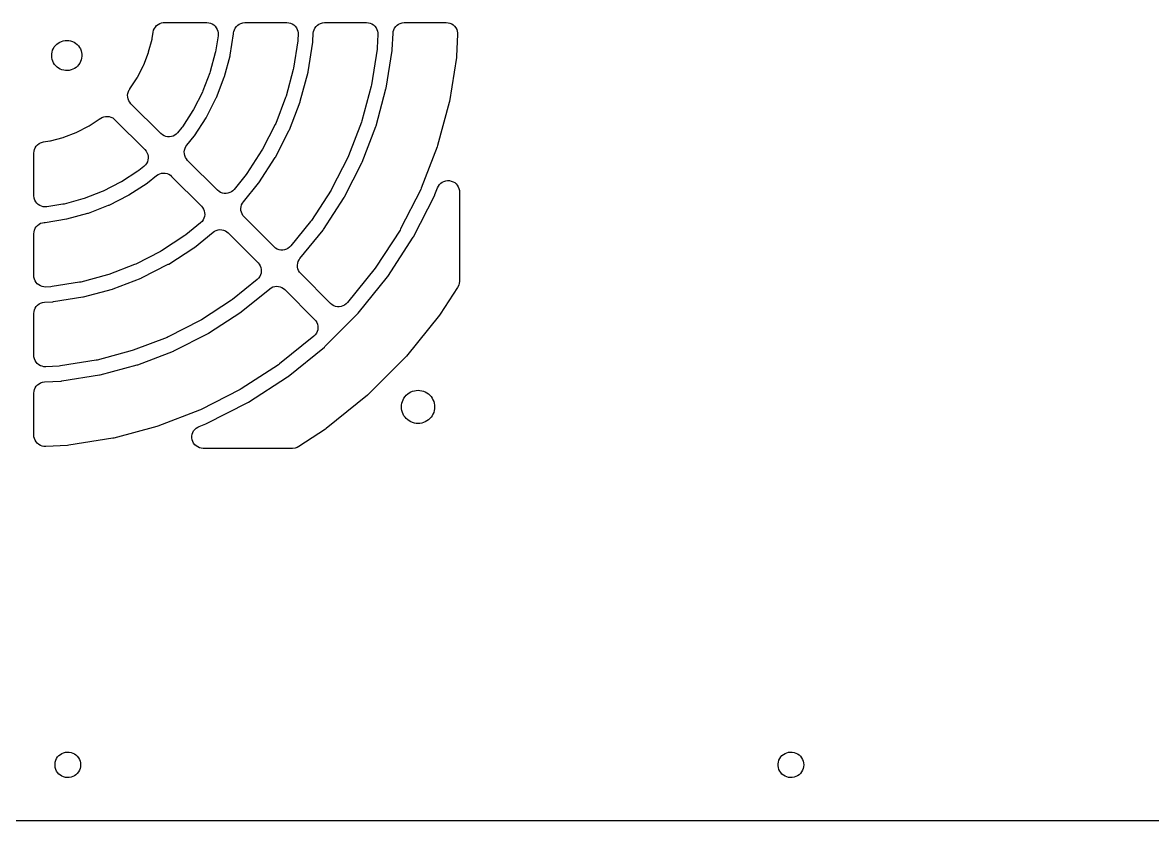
# Model space of a CAD drawing. Header units: metres. Extents: x -290 to 290, y -107 to 107.
# Drawn here: x -150 to 0, y -107.4 to -1.5 of the extents above; entities that cross this region are included whole.
import ezdxf

# ---------------------------------------------------------------- set-up
doc = ezdxf.new("R2010")
doc.units = ezdxf.units.M

msp = doc.modelspace()

# ---------------------------------------------------------------- linework, layer by layer
for p, q in [((-131.315, -1.5062), (-131.178, -1.5)), ((-131.178, -1.5), (-125.537, -1.5)), ((-125.537, -1.5), (-125.29, -1.52046)), ((-120.78, -1.52863), (-120.489, -1.5)), ((-120.489, -1.5), (-114.909, -1.5)), ((-114.909, -1.5), (-114.662, -1.52046)), ((-110.197, -1.52863), (-109.905, -1.5)), ((-109.905, -1.5), (-104.326, -1.5)), ((-104.326, -1.5), (-104.079, -1.52046)), ((-99.6135, -1.52863), (-99.3218, -1.5)), ((-99.3218, -1.5), (-93.7426, -1.5)), ((-93.7426, -1.5), (-93.4957, -1.52046)), ((-132.795, -3.61696), (-132.66, -2.76534)), ((-132.66, -2.76534), (-132.601, -2.52469)), ((-132.601, -2.52469), (-132.503, -2.297)), ((-132.503, -2.297), (-132.37, -2.08849)), ((-132.37, -2.08849), (-132.203, -1.90485)), ((-132.203, -1.90485), (-132.009, -1.75107)), ((-132.009, -1.75107), (-131.792, -1.63136)), ((-131.792, -1.63136), (-131.559, -1.549)), ((-131.559, -1.549), (-131.315, -1.5062)), ((-125.29, -1.52046), (-125.05, -1.58127)), ((-125.05, -1.58127), (-124.823, -1.68079)), ((-124.823, -1.68079), (-124.616, -1.81628)), ((-124.616, -1.81628), (-124.434, -1.98409)), ((-124.434, -1.98409), (-124.282, -2.17958)), ((-124.282, -2.17958), (-124.164, -2.39746)), ((-124.164, -2.39746), (-124.083, -2.63177)), ((-124.083, -2.63177), (-124.042, -2.87613)), ((-124.042, -2.87613), (-124.056, -3.23465)), ((-122.443, -5.81731), (-121.994, -2.98299)), ((-121.994, -2.98299), (-121.981, -2.866)), ((-121.981, -2.866), (-121.979, -2.86627)), ((-121.979, -2.86627), (-121.953, -2.67604)), ((-121.953, -2.67604), (-121.88, -2.43941)), ((-121.88, -2.43941), (-121.769, -2.21805)), ((-121.769, -2.21805), (-121.622, -2.01802)), ((-121.622, -2.01802), (-121.445, -1.84477)), ((-121.445, -1.84477), (-121.242, -1.70305)), ((-121.242, -1.70305), (-121.018, -1.59669)), ((-121.018, -1.59669), (-120.78, -1.52863)), ((-114.662, -1.52046), (-114.422, -1.58127)), ((-114.422, -1.58127), (-114.195, -1.68079)), ((-114.195, -1.68079), (-113.988, -1.81628)), ((-113.988, -1.81628), (-113.806, -1.98409)), ((-113.806, -1.98409), (-113.654, -2.17958)), ((-113.654, -2.17958), (-113.536, -2.39746)), ((-113.536, -2.39746), (-113.455, -2.63177)), ((-113.455, -2.63177), (-113.414, -2.87613)), ((-113.414, -2.87613), (-113.411, -3.07849)), ((-111.46, -4.0112), (-111.403, -2.92149)), ((-111.403, -2.92149), (-111.37, -2.67601)), ((-111.37, -2.67601), (-111.296, -2.43936)), ((-111.296, -2.43936), (-111.185, -2.218)), ((-111.185, -2.218), (-111.039, -2.01799)), ((-111.039, -2.01799), (-110.862, -1.84476)), ((-110.862, -1.84476), (-110.659, -1.70303)), ((-110.659, -1.70303), (-110.435, -1.59668)), ((-110.435, -1.59668), (-110.197, -1.52863)), ((-104.079, -1.52046), (-103.839, -1.58127)), ((-103.839, -1.58127), (-103.612, -1.68079)), ((-103.612, -1.68079), (-103.405, -1.81628)), ((-103.405, -1.81628), (-103.222, -1.98409)), ((-103.222, -1.98409), (-103.07, -2.17958)), ((-103.07, -2.17958), (-102.952, -2.39746)), ((-102.952, -2.39746), (-102.872, -2.63177)), ((-102.872, -2.63177), (-102.831, -2.87613)), ((-102.831, -2.87613), (-102.828, -3.07851)), ((-100.935, -5.11745), (-100.82, -2.92149)), ((-100.82, -2.92149), (-100.786, -2.67601)), ((-100.786, -2.67601), (-100.713, -2.43936)), ((-100.713, -2.43936), (-100.602, -2.21802)), ((-100.602, -2.21802), (-100.456, -2.01799)), ((-100.456, -2.01799), (-100.279, -1.84476)), ((-100.279, -1.84476), (-100.075, -1.70303)), ((-100.075, -1.70303), (-99.8517, -1.59669)), ((-99.8517, -1.59669), (-99.6135, -1.52863)), ((-93.4957, -1.52046), (-93.2556, -1.58127)), ((-93.2556, -1.58127), (-93.0287, -1.68079)), ((-93.0287, -1.68079), (-92.8213, -1.81628)), ((-92.8213, -1.81628), (-92.639, -1.98409)), ((-92.639, -1.98409), (-92.4869, -2.17958)), ((-92.4869, -2.17958), (-92.369, -2.39746)), ((-92.369, -2.39746), (-92.2885, -2.63177)), ((-92.2885, -2.63177), (-92.2478, -2.87613)), ((-92.2478, -2.87613), (-92.2447, -3.07851)), ((-145.635, -4.53862), (-145.461, -4.3645)), ((-145.461, -4.3645), (-145.267, -4.21309)), ((-145.267, -4.21309), (-145.056, -4.0867)), ((-145.056, -4.0867), (-144.831, -3.98724)), ((-144.831, -3.98724), (-144.595, -3.91621)), ((-144.595, -3.91621), (-144.352, -3.87469)), ((-144.352, -3.87469), (-144.106, -3.86333)), ((-144.106, -3.86333), (-143.861, -3.88226)), ((-143.861, -3.88226), (-143.619, -3.93123)), ((-143.619, -3.93123), (-143.386, -4.00949)), ((-143.386, -4.00949), (-143.164, -4.11584)), ((-143.164, -4.11584), (-142.956, -4.24869)), ((-142.956, -4.24869), (-142.767, -4.40599)), ((-142.767, -4.40599), (-142.598, -4.58539)), ((-133.267, -5.39542), (-132.811, -3.69386)), ((-132.811, -3.69386), (-132.795, -3.61696)), ((-124.056, -3.23465), (-124.393, -5.36279)), ((-113.464, -3.91898), (-114.041, -7.56319)), ((-113.447, -3.76282), (-113.464, -3.91898)), ((-113.411, -3.07849), (-113.447, -3.76282)), ((-112.091, -8.0177), (-111.468, -4.08925)), ((-111.468, -4.08925), (-111.46, -4.0112)), ((-102.828, -3.07851), (-102.922, -4.86909)), ((-92.2447, -3.07851), (-92.3965, -5.97536)), ((-146.137, -5.89389), (-146.125, -5.6479)), ((-146.118, -6.1394), (-146.137, -5.89389)), ((-146.125, -5.6479), (-146.084, -5.40518)), ((-146.084, -5.40518), (-146.013, -5.1694)), ((-146.013, -5.1694), (-145.913, -4.94415)), ((-145.913, -4.94415), (-145.787, -4.73282)), ((-145.787, -4.73282), (-145.635, -4.53862)), ((-142.598, -4.58539), (-142.453, -4.78416)), ((-142.453, -4.78416), (-142.333, -4.99928)), ((-142.333, -4.99928), (-142.241, -5.22751)), ((-142.241, -5.22751), (-142.177, -5.46536)), ((-142.177, -5.46536), (-142.143, -5.70924)), ((-142.139, -5.95546), (-142.166, -6.20027)), ((-142.143, -5.70924), (-142.139, -5.95546)), ((-133.923, -7.1151), (-133.291, -5.47032)), ((-133.291, -5.47032), (-133.267, -5.39542)), ((-124.426, -5.51637), (-125.094, -8.00992)), ((-124.393, -5.36279), (-124.426, -5.51637)), ((-123.202, -8.66583), (-122.459, -5.89426)), ((-122.459, -5.89426), (-122.443, -5.81731)), ((-102.938, -5.02524), (-103.689, -9.76358)), ((-102.922, -4.86909), (-102.938, -5.02524)), ((-101.739, -10.2181), (-100.943, -5.1955)), ((-100.943, -5.1955), (-100.935, -5.11745)), ((-92.3965, -5.97536), (-92.4129, -6.1315)), ((-146.069, -6.38072), (-146.118, -6.1394)), ((-145.991, -6.6142), (-146.069, -6.38072)), ((-145.884, -6.83629), (-145.991, -6.6142)), ((-145.751, -7.04364), (-145.884, -6.83629)), ((-145.594, -7.23308), (-145.751, -7.04364)), ((-145.415, -7.40175), (-145.594, -7.23308)), ((-145.216, -7.5471), (-145.415, -7.40175)), ((-142.907, -7.44037), (-143.11, -7.57953)), ((-142.723, -7.2773), (-142.907, -7.44037)), ((-142.56, -7.09279), (-142.723, -7.2773)), ((-142.42, -6.88963), (-142.56, -7.09279)), ((-142.307, -6.67093), (-142.42, -6.88963)), ((-142.222, -6.43997), (-142.307, -6.67093)), ((-142.166, -6.20027), (-142.222, -6.43997)), ((-134.755, -8.75652), (-133.955, -7.18683)), ((-133.955, -7.18683), (-133.923, -7.1151)), ((-92.4129, -6.1315), (-93.3367, -11.964)), ((-145.001, -7.66693), (-145.216, -7.5471)), ((-144.772, -7.75941), (-145.001, -7.66693)), ((-144.535, -7.82314), (-144.772, -7.75941)), ((-144.291, -7.85716), (-144.535, -7.82314)), ((-144.045, -7.86095), (-144.291, -7.85716)), ((-143.8, -7.83446), (-144.045, -7.86095)), ((-143.56, -7.77808), (-143.8, -7.83446)), ((-143.329, -7.69267), (-143.56, -7.77808)), ((-143.11, -7.57953), (-143.329, -7.69267)), ((-135.753, -10.3024), (-134.794, -8.82471)), ((-134.794, -8.82471), (-134.755, -8.75652)), ((-125.142, -8.15924), (-126.067, -10.5695)), ((-125.094, -8.00992), (-125.142, -8.15924)), ((-124.254, -11.4198), (-123.226, -8.74074)), ((-123.226, -8.74074), (-123.202, -8.66583)), ((-114.073, -7.71677), (-115.028, -11.2803)), ((-114.041, -7.56319), (-114.073, -7.71677)), ((-113.136, -11.9363), (-112.107, -8.09465)), ((-112.107, -8.09465), (-112.091, -8.0177)), ((-135.951, -10.6581), (-135.843, -10.4356)), ((-135.843, -10.4356), (-135.768, -10.3218)), ((-135.768, -10.3218), (-135.753, -10.3024)), ((-103.721, -9.91716), (-104.963, -14.5508)), ((-103.689, -9.76358), (-103.721, -9.91716)), ((-103.071, -15.2067), (-101.755, -10.2951)), ((-101.755, -10.2951), (-101.739, -10.2181)), ((-136.053, -11.1414), (-136.022, -10.8956)), ((-136.042, -11.3889), (-136.053, -11.1414)), ((-135.992, -11.6314), (-136.042, -11.3889)), ((-136.022, -10.8956), (-135.951, -10.6581)), ((-135.902, -11.8622), (-135.992, -11.6314)), ((-135.775, -12.075), (-135.902, -11.8622)), ((-126.131, -10.713), (-127.303, -13.0134)), ((-126.067, -10.5695), (-126.131, -10.713)), ((-125.589, -14.0483), (-124.286, -11.4915)), ((-124.286, -11.4915), (-124.254, -11.4198)), ((-115.077, -11.4297), (-116.399, -14.8742)), ((-115.028, -11.2803), (-115.077, -11.4297)), ((-113.161, -12.0112), (-113.136, -11.9363)), ((-93.3367, -11.964), (-93.3693, -12.1176)), ((-135.615, -12.264), (-135.775, -12.075)), ((-131.65, -16.2289), (-135.615, -12.264)), ((-127.382, -13.1493), (-128.788, -15.3145)), ((-127.303, -13.0134), (-127.382, -13.1493)), ((-114.586, -15.7243), (-113.161, -12.0112)), ((-93.3693, -12.1176), (-94.8976, -17.8212)), ((-141.175, -15.2061), (-139.698, -14.2466)), ((-139.698, -14.2466), (-139.678, -14.2324)), ((-139.678, -14.2324), (-139.466, -14.1039)), ((-139.466, -14.1039), (-139.236, -14.0119)), ((-139.236, -14.0119), (-138.994, -13.9591)), ((-138.994, -13.9591), (-138.747, -13.9468)), ((-138.747, -13.9468), (-138.501, -13.9755)), ((-138.501, -13.9755), (-138.263, -14.0442)), ((-138.263, -14.0442), (-138.039, -14.1512)), ((-138.039, -14.1512), (-137.837, -14.2935)), ((-137.837, -14.2935), (-137.736, -14.3854)), ((-137.736, -14.3854), (-133.771, -18.3502)), ((-127.191, -16.523), (-125.628, -14.1162)), ((-125.628, -14.1162), (-125.589, -14.0483)), ((-116.399, -14.8742), (-116.463, -15.0176)), ((-105.011, -14.7001), (-106.731, -19.1789)), ((-104.963, -14.5508), (-105.011, -14.7001)), ((-144.53, -16.7086), (-142.885, -16.0773)), ((-142.885, -16.0773), (-142.813, -16.0453)), ((-142.813, -16.0453), (-141.243, -15.2455)), ((-141.243, -15.2455), (-141.175, -15.2061)), ((-131.434, -16.4079), (-131.65, -16.2289)), ((-131.218, -16.53), (-131.434, -16.4079)), ((-129.793, -16.4396), (-130.013, -16.5533)), ((-129.595, -16.2912), (-129.793, -16.4396)), ((-129.423, -16.1122), (-129.595, -16.2912)), ((-128.88, -15.4415), (-129.423, -16.1122)), ((-128.788, -15.3145), (-128.88, -15.4415)), ((-116.463, -15.0176), (-118.138, -18.305)), ((-116.424, -19.34), (-114.618, -15.796)), ((-114.618, -15.796), (-114.586, -15.7243)), ((-104.918, -20.029), (-103.095, -15.2816)), ((-103.095, -15.2816), (-103.071, -15.2067)), ((-148.319, -18.1077), (-148.184, -17.9003)), ((-148.184, -17.9003), (-148.016, -17.7181)), ((-148.016, -17.7181), (-147.82, -17.5659)), ((-147.82, -17.5659), (-147.603, -17.448)), ((-147.603, -17.448), (-147.368, -17.3676)), ((-147.368, -17.3676), (-147.235, -17.3401)), ((-147.235, -17.3401), (-146.383, -17.2052)), ((-146.383, -17.2052), (-146.306, -17.1889)), ((-146.306, -17.1889), (-144.605, -16.733)), ((-144.605, -16.733), (-144.53, -16.7086)), ((-130.985, -16.615), (-131.218, -16.53)), ((-130.742, -16.6605), (-130.985, -16.615)), ((-130.494, -16.6653), (-130.742, -16.6605)), ((-130.249, -16.6292), (-130.494, -16.6653)), ((-130.013, -16.5533), (-130.249, -16.6292)), ((-128.433, -18.1761), (-128.325, -17.9535)), ((-128.325, -17.9535), (-128.202, -17.7773)), ((-128.202, -17.7773), (-127.237, -16.5865)), ((-127.237, -16.5865), (-127.191, -16.523)), ((-94.9461, -17.9705), (-97.0623, -23.4834)), ((-94.8976, -17.8212), (-94.9461, -17.9705)), ((-148.5, -18.8217), (-148.48, -18.5748)), ((-148.5, -24.4627), (-148.5, -18.8217)), ((-148.48, -18.5748), (-148.419, -18.3346)), ((-148.419, -18.3346), (-148.319, -18.1077)), ((-133.771, -18.3502), (-133.611, -18.5393)), ((-133.611, -18.5393), (-133.484, -18.7521)), ((-133.484, -18.7521), (-133.394, -18.9829)), ((-133.394, -18.9829), (-133.343, -19.2254)), ((-133.333, -19.4729), (-133.364, -19.7187)), ((-133.343, -19.2254), (-133.333, -19.4729)), ((-128.535, -18.6593), (-128.504, -18.4135)), ((-128.525, -18.9068), (-128.535, -18.6593)), ((-128.474, -19.1493), (-128.525, -18.9068)), ((-128.504, -18.4135), (-128.433, -18.1761)), ((-128.384, -19.3801), (-128.474, -19.1493)), ((-128.257, -19.5929), (-128.384, -19.3801)), ((-118.216, -18.4409), (-120.226, -21.5352)), ((-118.629, -22.7437), (-116.463, -19.408)), ((-118.138, -18.305), (-118.216, -18.4409)), ((-116.463, -19.408), (-116.424, -19.34)), ((-106.795, -19.3223), (-108.972, -23.5965)), ((-106.731, -19.1789), (-106.795, -19.3223)), ((-133.888, -20.5766), (-134.559, -21.1198)), ((-133.687, -20.3803), (-133.888, -20.5766)), ((-133.543, -20.1787), (-133.687, -20.3803)), ((-133.434, -19.9561), (-133.543, -20.1787)), ((-133.364, -19.7187), (-133.434, -19.9561)), ((-128.097, -19.782), (-128.257, -19.5929)), ((-124.135, -23.7434), (-128.097, -19.782)), ((-107.258, -24.6316), (-104.95, -20.1008)), ((-104.95, -20.1008), (-104.918, -20.029)), ((-134.686, -21.2121), (-136.851, -22.6181)), ((-134.559, -21.1198), (-134.686, -21.2121)), ((-133.414, -22.7626), (-132.223, -21.7982)), ((-132.223, -21.7982), (-132.018, -21.6588)), ((-132.018, -21.6588), (-131.793, -21.5549)), ((-131.793, -21.5549), (-131.554, -21.4894)), ((-131.554, -21.4894), (-131.308, -21.4642)), ((-131.308, -21.4642), (-131.06, -21.4799)), ((-131.06, -21.4799), (-130.819, -21.5361)), ((-130.819, -21.5361), (-130.59, -21.6312)), ((-130.59, -21.6312), (-130.38, -21.7627)), ((-130.38, -21.7627), (-130.218, -21.9033)), ((-130.218, -21.9033), (-126.257, -25.8647)), ((-120.318, -21.6622), (-121.909, -23.6267)), ((-120.226, -21.5352), (-120.318, -21.6622)), ((-94.0529, -22.5677), (-93.8159, -22.4958)), ((-93.8159, -22.4958), (-93.5703, -22.4638)), ((-93.5703, -22.4638), (-93.3227, -22.4726)), ((-93.3227, -22.4726), (-93.0799, -22.5221)), ((-139.43, -23.9326), (-141.841, -24.8578)), ((-139.287, -23.8688), (-139.43, -23.9326)), ((-136.987, -22.6967), (-139.287, -23.8688)), ((-136.851, -22.6181), (-136.987, -22.6967)), ((-135.884, -24.3717), (-133.477, -22.8087)), ((-133.477, -22.8087), (-133.414, -22.7626)), ((-123.919, -23.9224), (-124.135, -23.7434)), ((-123.704, -24.0445), (-123.919, -23.9224)), ((-122.279, -23.9541), (-122.499, -24.0677)), ((-122.08, -23.8057), (-122.279, -23.9541)), ((-121.909, -23.6267), (-122.08, -23.8057)), ((-120.687, -25.2918), (-118.675, -22.8073)), ((-118.675, -22.8073), (-118.629, -22.7437)), ((-109.051, -23.7325), (-111.664, -27.7558)), ((-108.972, -23.5965), (-109.051, -23.7325)), ((-97.1262, -23.6268), (-99.807, -28.8883)), ((-97.0623, -23.4834), (-97.1262, -23.6268)), ((-95.2493, -24.3336), (-94.9004, -23.4246)), ((-94.9004, -23.4246), (-94.7928, -23.2014)), ((-94.7928, -23.2014), (-94.6499, -22.999)), ((-94.6499, -22.999), (-94.4757, -22.8228)), ((-94.4757, -22.8228), (-94.2749, -22.6778)), ((-94.2749, -22.6778), (-94.0529, -22.5677)), ((-93.0799, -22.5221), (-92.8486, -22.6109)), ((-92.8486, -22.6109), (-92.6351, -22.7366)), ((-92.6351, -22.7366), (-92.4452, -22.8956)), ((-92.4452, -22.8956), (-92.284, -23.0838)), ((-92.284, -23.0838), (-92.1561, -23.2959)), ((-92.1561, -23.2959), (-92.0647, -23.5262)), ((-92.0647, -23.5262), (-92.0126, -23.7684)), ((-92.0126, -23.7684), (-92, -23.9621)), ((-92, -23.9621), (-92, -35.8425)), ((-148.457, -24.8189), (-148.5, -24.4627)), ((-148.379, -25.0538), (-148.457, -24.8189)), ((-148.262, -25.2727), (-148.379, -25.0538)), ((-148.112, -25.4694), (-148.262, -25.2727)), ((-147.931, -25.6387), (-148.112, -25.4694)), ((-141.99, -24.9063), (-144.484, -25.5745)), ((-141.841, -24.8578), (-141.99, -24.9063)), ((-138.509, -25.7137), (-135.952, -24.4109)), ((-135.952, -24.4109), (-135.884, -24.3717)), ((-123.471, -24.1295), (-123.704, -24.0445)), ((-123.227, -24.1749), (-123.471, -24.1295)), ((-122.98, -24.1797), (-123.227, -24.1749)), ((-122.735, -24.1437), (-122.98, -24.1797)), ((-122.499, -24.0677), (-122.735, -24.1437)), ((-120.919, -25.6905), (-120.81, -25.468)), ((-120.81, -25.468), (-120.687, -25.2918)), ((-110.067, -28.9644), (-107.297, -24.6995)), ((-107.297, -24.6995), (-107.258, -24.6316)), ((-98.0928, -29.9233), (-95.2813, -24.4054)), ((-95.2813, -24.4054), (-95.2493, -24.3336)), ((-147.725, -25.7759), (-147.931, -25.6387)), ((-147.499, -25.8773), (-147.725, -25.7759)), ((-147.259, -25.9401), (-147.499, -25.8773)), ((-147.012, -25.9626), (-147.259, -25.9401)), ((-146.765, -25.9442), (-147.012, -25.9626)), ((-144.637, -25.6071), (-146.765, -25.9442)), ((-144.484, -25.5745), (-144.637, -25.6071)), ((-144.106, -27.5409), (-141.334, -26.7983)), ((-141.334, -26.7983), (-141.259, -26.774)), ((-141.259, -26.774), (-138.58, -25.7456)), ((-138.58, -25.7456), (-138.509, -25.7137)), ((-126.257, -25.8647), (-126.096, -26.0537)), ((-126.096, -26.0537), (-125.97, -26.2666)), ((-125.97, -26.2666), (-125.88, -26.4973)), ((-125.88, -26.4973), (-125.829, -26.7398)), ((-125.819, -26.9873), (-125.849, -27.2332)), ((-125.829, -26.7398), (-125.819, -26.9873)), ((-121.02, -26.1738), (-120.99, -25.928)), ((-121.01, -26.4213), (-121.02, -26.1738)), ((-120.959, -26.6638), (-121.01, -26.4213)), ((-120.99, -25.928), (-120.919, -25.6905)), ((-120.869, -26.8946), (-120.959, -26.6638)), ((-120.742, -27.1074), (-120.869, -26.8946)), ((-148.184, -28.5902), (-148.016, -28.4079)), ((-148.016, -28.4079), (-147.82, -28.2557)), ((-147.82, -28.2557), (-147.603, -28.1378)), ((-147.603, -28.1378), (-147.368, -28.0574)), ((-147.368, -28.0574), (-147.134, -28.0219)), ((-147.134, -28.0185), (-147.017, -28.0062)), ((-147.134, -28.0219), (-147.134, -28.0185)), ((-147.017, -28.0062), (-144.183, -27.5573)), ((-144.183, -27.5573), (-144.106, -27.5409)), ((-126.373, -28.0911), (-128.338, -29.6819)), ((-126.173, -27.8948), (-126.373, -28.0911)), ((-126.029, -27.6932), (-126.173, -27.8948)), ((-125.92, -27.4706), (-126.029, -27.6932)), ((-125.849, -27.2332), (-125.92, -27.4706)), ((-120.582, -27.2964), (-120.742, -27.1074)), ((-116.621, -31.2578), (-120.582, -27.2964)), ((-111.756, -27.8829), (-114.394, -31.1411)), ((-111.664, -27.7558), (-111.756, -27.8829)), ((-148.5, -29.5115), (-148.48, -29.2646)), ((-148.5, -35.0907), (-148.5, -29.5115)), ((-148.48, -29.2646), (-148.419, -29.0244)), ((-148.419, -29.0244), (-148.319, -28.7976)), ((-148.319, -28.7976), (-148.184, -28.5902)), ((-128.465, -29.7742), (-131.559, -31.7836)), ((-128.338, -29.6819), (-128.465, -29.7742)), ((-127.193, -31.3246), (-124.708, -29.3127)), ((-124.708, -29.3127), (-124.503, -29.1732)), ((-124.503, -29.1732), (-124.279, -29.0694)), ((-124.279, -29.0694), (-124.04, -29.0039)), ((-124.04, -29.0039), (-123.793, -28.9787)), ((-123.793, -28.9787), (-123.546, -28.9944)), ((-123.546, -28.9944), (-123.305, -29.0506)), ((-123.305, -29.0506), (-123.076, -29.1457)), ((-123.076, -29.1457), (-122.866, -29.2772)), ((-122.866, -29.2772), (-122.704, -29.4178)), ((-122.704, -29.4178), (-118.742, -33.3792)), ((-113.173, -32.8063), (-110.113, -29.0279)), ((-110.113, -29.0279), (-110.067, -28.9644)), ((-99.8855, -29.0243), (-103.102, -33.9766)), ((-101.505, -35.1852), (-98.132, -29.9912)), ((-99.807, -28.8883), (-99.8855, -29.0243)), ((-98.132, -29.9912), (-98.0928, -29.9233)), ((-130.592, -33.5371), (-127.256, -31.3708)), ((-127.256, -31.3708), (-127.193, -31.3246)), ((-116.405, -31.4369), (-116.621, -31.2578)), ((-116.189, -31.559), (-116.405, -31.4369)), ((-114.764, -31.4685), (-114.984, -31.5822)), ((-114.566, -31.3201), (-114.764, -31.4685)), ((-114.394, -31.1411), (-114.566, -31.3201)), ((-131.695, -31.8621), (-134.982, -33.5371)), ((-131.559, -31.7836), (-131.695, -31.8621)), ((-115.956, -31.6439), (-116.189, -31.559)), ((-115.713, -31.6894), (-115.956, -31.6439)), ((-115.465, -31.6942), (-115.713, -31.6894)), ((-115.22, -31.6581), (-115.465, -31.6942)), ((-114.984, -31.5822), (-115.22, -31.6581)), ((-113.405, -33.205), (-113.296, -32.9824)), ((-113.296, -32.9824), (-113.173, -32.8063)), ((-135.126, -33.601), (-138.57, -34.9232)), ((-134.982, -33.5371), (-135.126, -33.601)), ((-134.204, -35.382), (-130.66, -33.5763)), ((-130.66, -33.5763), (-130.592, -33.5371)), ((-118.742, -33.3792), (-118.582, -33.5682)), ((-118.582, -33.5682), (-118.455, -33.781)), ((-118.455, -33.781), (-118.365, -34.0118)), ((-118.365, -34.0118), (-118.314, -34.2543)), ((-118.314, -34.2543), (-118.304, -34.5018)), ((-113.506, -33.6883), (-113.475, -33.4424)), ((-113.496, -33.9358), (-113.506, -33.6883)), ((-113.445, -34.1783), (-113.496, -33.9358)), ((-113.475, -33.4424), (-113.405, -33.205)), ((-113.355, -34.409), (-113.445, -34.1783)), ((-113.228, -34.6219), (-113.355, -34.409)), ((-103.194, -34.1036), (-106.88, -38.6556)), ((-103.102, -33.9766), (-103.194, -34.1036)), ((-148.486, -35.2926), (-148.5, -35.0907)), ((-148.433, -35.5345), (-148.486, -35.2926)), ((-148.34, -35.7643), (-148.433, -35.5345)), ((-148.211, -35.9757), (-148.34, -35.7643)), ((-148.049, -36.163), (-148.211, -35.9757)), ((-142.437, -35.9592), (-146.081, -36.5364)), ((-142.283, -35.9265), (-142.437, -35.9592)), ((-138.72, -34.9717), (-142.283, -35.9265)), ((-138.57, -34.9232), (-138.72, -34.9717)), ((-137.989, -36.8393), (-134.276, -35.414)), ((-134.276, -35.414), (-134.204, -35.382)), ((-118.859, -35.6055), (-122.117, -38.244)), ((-118.658, -35.4093), (-118.859, -35.6055)), ((-118.514, -35.2076), (-118.658, -35.4093)), ((-118.405, -34.9851), (-118.514, -35.2076)), ((-118.335, -34.7476), (-118.405, -34.9851)), ((-118.304, -34.5018), (-118.335, -34.7476)), ((-113.068, -34.8109), (-113.228, -34.6219)), ((-109.106, -38.7723), (-113.068, -34.8109)), ((-105.449, -40.0616), (-101.551, -35.2486)), ((-101.551, -35.2486), (-101.505, -35.1852)), ((-92, -35.8425), (-92.0205, -36.0894)), ((-147.858, -36.321), (-148.049, -36.163)), ((-147.644, -36.4455), (-147.858, -36.321)), ((-147.412, -36.533), (-147.644, -36.4455)), ((-147.169, -36.5811), (-147.412, -36.533)), ((-146.922, -36.5887), (-147.169, -36.5811)), ((-146.237, -36.5528), (-146.922, -36.5887)), ((-146.081, -36.5364), (-146.237, -36.5528)), ((-141.905, -37.893), (-138.064, -36.8637)), ((-138.064, -36.8637), (-137.989, -36.8393)), ((-120.972, -39.8868), (-117.194, -36.8271)), ((-117.194, -36.8271), (-116.989, -36.6877)), ((-116.989, -36.6877), (-116.764, -36.5838)), ((-116.764, -36.5838), (-116.525, -36.5184)), ((-116.525, -36.5184), (-116.279, -36.4931)), ((-116.279, -36.4931), (-116.031, -36.5089)), ((-116.031, -36.5089), (-115.79, -36.565)), ((-115.79, -36.565), (-115.561, -36.6601)), ((-115.561, -36.6601), (-115.351, -36.7916)), ((-115.351, -36.7916), (-115.189, -36.9322)), ((-115.189, -36.9322), (-111.228, -40.8936)), ((-92.242, -36.6595), (-94.5395, -40.1973)), ((-92.0813, -36.3296), (-92.242, -36.6595)), ((-92.0205, -36.0894), (-92.0813, -36.3296)), ((-148.184, -39.1735), (-148.016, -38.9912)), ((-148.016, -38.9912), (-147.82, -38.8391)), ((-147.82, -38.8391), (-147.603, -38.7212)), ((-147.603, -38.7212), (-147.368, -38.6407)), ((-147.368, -38.6407), (-147.079, -38.5969)), ((-147.079, -38.5969), (-145.989, -38.5398)), ((-145.989, -38.5398), (-145.911, -38.5316)), ((-145.911, -38.5316), (-141.982, -37.9094)), ((-141.982, -37.9094), (-141.905, -37.893)), ((-122.244, -38.3363), (-126.268, -40.9491)), ((-122.117, -38.244), (-122.244, -38.3363)), ((-108.89, -38.9513), (-109.106, -38.7723)), ((-108.675, -39.0734), (-108.89, -38.9513)), ((-107.25, -38.983), (-107.47, -39.0966)), ((-107.051, -38.8346), (-107.25, -38.983)), ((-106.88, -38.6556), (-107.051, -38.8346)), ((-148.5, -40.0948), (-148.48, -39.8479)), ((-148.5, -45.6741), (-148.5, -40.0948)), ((-148.48, -39.8479), (-148.419, -39.6078)), ((-148.419, -39.6078), (-148.319, -39.3809)), ((-148.319, -39.3809), (-148.184, -39.1735)), ((-125.3, -42.7025), (-121.036, -39.9329)), ((-121.036, -39.9329), (-120.972, -39.8868)), ((-109.88, -44.4989), (-105.501, -40.1199)), ((-108.442, -39.1584), (-108.675, -39.0734)), ((-108.198, -39.2038), (-108.442, -39.1584)), ((-107.951, -39.2086), (-108.198, -39.2038)), ((-107.706, -39.1726), (-107.951, -39.2086)), ((-107.47, -39.0966), (-107.706, -39.1726)), ((-105.501, -40.1199), (-105.449, -40.0616)), ((-94.6318, -40.3243), (-99.0452, -45.7745)), ((-94.5395, -40.1973), (-94.6318, -40.3243)), ((-126.403, -41.0276), (-130.678, -43.2054)), ((-126.268, -40.9491), (-126.403, -41.0276)), ((-111.228, -40.8936), (-111.068, -41.0826)), ((-111.068, -41.0826), (-110.941, -41.2955)), ((-110.941, -41.2955), (-110.851, -41.5262)), ((-110.851, -41.5262), (-110.8, -41.7687)), ((-110.8, -41.7687), (-110.79, -42.0162)), ((-130.821, -43.2693), (-135.3, -44.9885)), ((-130.678, -43.2054), (-130.821, -43.2693)), ((-129.899, -45.0504), (-125.368, -42.7418)), ((-125.368, -42.7418), (-125.3, -42.7025)), ((-111.344, -43.12), (-115.896, -46.8061)), ((-111.144, -42.9237), (-111.344, -43.12)), ((-111, -42.7221), (-111.144, -42.9237)), ((-110.891, -42.4995), (-111, -42.7221)), ((-110.82, -42.2621), (-110.891, -42.4995)), ((-110.79, -42.0162), (-110.82, -42.2621)), ((-135.3, -44.9885), (-135.449, -45.037)), ((-114.751, -48.4489), (-109.938, -44.5514)), ((-109.938, -44.5514), (-109.88, -44.4989)), ((-148.486, -45.876), (-148.5, -45.6741)), ((-148.433, -46.1179), (-148.486, -45.876)), ((-148.34, -46.3477), (-148.433, -46.1179)), ((-148.211, -46.5591), (-148.34, -46.3477)), ((-140.236, -46.3113), (-144.975, -47.0618)), ((-140.083, -46.2786), (-140.236, -46.3113)), ((-135.449, -45.037), (-140.083, -46.2786)), ((-134.718, -46.9047), (-129.971, -45.0823)), ((-129.971, -45.0823), (-129.899, -45.0504)), ((-99.1503, -45.8911), (-104.109, -50.8497)), ((-99.0452, -45.7745), (-99.1503, -45.8911)), ((-148.049, -46.7463), (-148.211, -46.5591)), ((-147.858, -46.9044), (-148.049, -46.7463)), ((-147.644, -47.0288), (-147.858, -46.9044)), ((-147.412, -47.1163), (-147.644, -47.0288)), ((-147.169, -47.1645), (-147.412, -47.1163)), ((-146.921, -47.172), (-147.169, -47.1645)), ((-145.131, -47.0782), (-146.921, -47.172)), ((-144.975, -47.0618), (-145.131, -47.0782)), ((-139.705, -48.2451), (-134.793, -46.929)), ((-134.793, -46.929), (-134.718, -46.9047)), ((-116.023, -46.8984), (-120.976, -50.1145)), ((-115.896, -46.8061), (-116.023, -46.8984)), ((-148.016, -49.5746), (-147.82, -49.4224)), ((-147.82, -49.4224), (-147.603, -49.3045)), ((-147.603, -49.3045), (-147.368, -49.2241)), ((-147.368, -49.2241), (-147.079, -49.1802)), ((-147.079, -49.1802), (-144.883, -49.0651)), ((-144.883, -49.0651), (-144.805, -49.0569)), ((-144.805, -49.0569), (-139.782, -48.2614)), ((-139.782, -48.2614), (-139.705, -48.2451)), ((-120.009, -51.868), (-114.815, -48.495)), ((-114.815, -48.495), (-114.751, -48.4489)), ((-148.5, -50.6782), (-148.48, -50.4313)), ((-148.5, -56.2574), (-148.5, -50.6782)), ((-148.48, -50.4313), (-148.419, -50.1911)), ((-148.419, -50.1911), (-148.319, -49.9642)), ((-148.319, -49.9642), (-148.184, -49.7568)), ((-148.184, -49.7568), (-148.016, -49.5746)), ((-121.112, -50.193), (-126.373, -52.8738)), ((-120.976, -50.1145), (-121.112, -50.193)), ((-104.226, -50.9548), (-109.676, -55.3682)), ((-104.109, -50.8497), (-104.226, -50.9548)), ((-99.2227, -51.1262), (-99.0581, -50.9419)), ((-99.0581, -50.9419), (-98.8738, -50.7773)), ((-98.8738, -50.7773), (-98.6723, -50.6343)), ((-98.6723, -50.6343), (-98.4561, -50.5147)), ((-98.4561, -50.5147), (-98.2278, -50.4202)), ((-98.2278, -50.4202), (-97.9903, -50.3518)), ((-97.9903, -50.3518), (-97.7467, -50.3104)), ((-97.7467, -50.3104), (-97.5, -50.2965)), ((-97.5, -50.2965), (-97.2533, -50.3104)), ((-97.2533, -50.3104), (-97.0097, -50.3518)), ((-97.0097, -50.3518), (-96.7722, -50.4202)), ((-96.7722, -50.4202), (-96.544, -50.5147)), ((-96.544, -50.5147), (-96.3277, -50.6343)), ((-96.3277, -50.6343), (-96.1262, -50.7773)), ((-96.1262, -50.7773), (-95.9419, -50.9419)), ((-95.9419, -50.9419), (-95.7773, -51.1262)), ((-125.595, -54.7187), (-120.077, -51.9072)), ((-120.077, -51.9072), (-120.009, -51.868)), ((-99.7035, -52.5), (-99.6896, -52.2533)), ((-99.6896, -52.7467), (-99.7035, -52.5)), ((-99.6896, -52.2533), (-99.6482, -52.0097)), ((-99.6482, -52.0097), (-99.5798, -51.7722)), ((-99.5798, -51.7722), (-99.4853, -51.5439)), ((-99.4853, -51.5439), (-99.3657, -51.3277)), ((-99.3657, -51.3277), (-99.2227, -51.1262)), ((-95.7773, -51.1262), (-95.6343, -51.3277)), ((-95.6343, -51.3277), (-95.5148, -51.5439)), ((-95.5148, -51.5439), (-95.4202, -51.7722)), ((-95.4202, -51.7722), (-95.3518, -52.0097)), ((-95.3518, -52.0097), (-95.3104, -52.2533)), ((-95.3104, -52.2533), (-95.2965, -52.5)), ((-95.2965, -52.5), (-95.3104, -52.7467)), ((-126.517, -52.9377), (-132.029, -55.0539)), ((-126.373, -52.8738), (-126.517, -52.9377)), ((-99.6482, -52.9903), (-99.6896, -52.7467)), ((-99.5798, -53.2278), (-99.6482, -52.9903)), ((-99.4853, -53.456), (-99.5798, -53.2278)), ((-99.3657, -53.6723), (-99.4853, -53.456)), ((-99.2227, -53.8738), (-99.3657, -53.6723)), ((-99.0581, -54.0581), (-99.2227, -53.8738)), ((-95.7773, -53.8738), (-95.9419, -54.0581)), ((-95.6343, -53.6723), (-95.7773, -53.8738)), ((-95.5148, -53.456), (-95.6343, -53.6723)), ((-95.4202, -53.2278), (-95.5148, -53.456)), ((-95.3518, -52.9903), (-95.4202, -53.2278)), ((-95.3104, -52.7467), (-95.3518, -52.9903)), ((-132.179, -55.1024), (-137.882, -56.6307)), ((-132.029, -55.0539), (-132.179, -55.1024)), ((-127.294, -55.6796), (-127.141, -55.4841)), ((-127.141, -55.4841), (-126.959, -55.3163)), ((-126.959, -55.3163), (-126.752, -55.1808)), ((-126.752, -55.1808), (-126.575, -55.0996)), ((-126.575, -55.0996), (-125.666, -54.7507)), ((-125.666, -54.7507), (-125.595, -54.7187)), ((-109.803, -55.4605), (-113.341, -57.758)), ((-109.676, -55.3682), (-109.803, -55.4605)), ((-98.8738, -54.2227), (-99.0581, -54.0581)), ((-98.6723, -54.3657), (-98.8738, -54.2227)), ((-98.4561, -54.4852), (-98.6723, -54.3657)), ((-98.2278, -54.5798), (-98.4561, -54.4852)), ((-97.9903, -54.6482), (-98.2278, -54.5798)), ((-97.7467, -54.6896), (-97.9903, -54.6482)), ((-97.5, -54.7035), (-97.7467, -54.6896)), ((-97.2533, -54.6896), (-97.5, -54.7035)), ((-97.0097, -54.6482), (-97.2533, -54.6896)), ((-96.7722, -54.5798), (-97.0097, -54.6482)), ((-96.544, -54.4852), (-96.7722, -54.5798)), ((-96.3277, -54.3657), (-96.544, -54.4852)), ((-96.1262, -54.2227), (-96.3277, -54.3657)), ((-95.9419, -54.0581), (-96.1262, -54.2227)), ((-148.486, -56.4593), (-148.5, -56.2574)), ((-148.433, -56.7012), (-148.486, -56.4593)), ((-148.34, -56.931), (-148.433, -56.7012)), ((-148.211, -57.1424), (-148.34, -56.931)), ((-138.036, -56.6633), (-143.868, -57.5871)), ((-137.882, -56.6307), (-138.036, -56.6633)), ((-127.533, -56.3761), (-127.492, -56.1318)), ((-127.533, -56.6239), (-127.533, -56.3761)), ((-127.492, -56.8682), (-127.533, -56.6239)), ((-127.492, -56.1318), (-127.412, -55.8975)), ((-127.412, -57.1025), (-127.492, -56.8682)), ((-127.412, -55.8975), (-127.294, -55.6796)), ((-148.049, -57.3297), (-148.211, -57.1424)), ((-147.858, -57.4877), (-148.049, -57.3297)), ((-147.644, -57.6121), (-147.858, -57.4877)), ((-147.412, -57.6996), (-147.644, -57.6121)), ((-147.169, -57.7478), (-147.412, -57.6996)), ((-146.921, -57.7553), (-147.169, -57.7478)), ((-144.025, -57.6035), (-146.921, -57.7553)), ((-143.868, -57.5871), (-144.025, -57.6035)), ((-127.294, -57.3204), (-127.412, -57.1025)), ((-127.141, -57.5159), (-127.294, -57.3204)), ((-126.959, -57.6837), (-127.141, -57.5159)), ((-126.752, -57.8192), (-126.959, -57.6837)), ((-126.525, -57.9187), (-126.752, -57.8192)), ((-126.285, -57.9795), (-126.525, -57.9187)), ((-126.038, -58), (-126.285, -57.9795)), ((-114.157, -58), (-126.038, -58)), ((-113.793, -57.9551), (-114.157, -58)), ((-113.559, -57.8753), (-113.793, -57.9551)), ((-113.341, -57.758), (-113.559, -57.8753)), ((-145.482, -99.168), (-145.346, -98.961)), ((-145.346, -98.961), (-145.18, -98.7762)), ((-145.18, -98.7762), (-144.989, -98.6174)), ((-144.989, -98.6174), (-144.777, -98.4881)), ((-144.777, -98.4881), (-144.549, -98.3911)), ((-144.549, -98.3911), (-144.309, -98.3283)), ((-144.309, -98.3283), (-144.062, -98.3011)), ((-144.062, -98.3011), (-143.814, -98.3102)), ((-143.814, -98.3102), (-143.57, -98.3553)), ((-143.57, -98.3553), (-143.335, -98.4354)), ((-143.335, -98.4354), (-143.114, -98.5489)), ((-143.114, -98.5489), (-142.913, -98.6933)), ((-142.913, -98.6933), (-142.734, -98.8656)), ((-142.734, -98.8656), (-142.582, -99.062)), ((-49.4825, -99.168), (-49.3455, -98.961)), ((-49.3455, -98.961), (-49.1799, -98.7762)), ((-49.1799, -98.7762), (-48.9892, -98.6174)), ((-48.9892, -98.6174), (-48.7773, -98.4881)), ((-48.7773, -98.4881), (-48.5489, -98.3911)), ((-48.5489, -98.3911), (-48.3088, -98.3283)), ((-48.3088, -98.3283), (-48.0621, -98.3011)), ((-48.0621, -98.3011), (-47.8141, -98.3102)), ((-47.8141, -98.3102), (-47.57, -98.3553)), ((-47.57, -98.3553), (-47.3351, -98.4354)), ((-47.3351, -98.4354), (-47.1144, -98.5489)), ((-47.1144, -98.5489), (-46.9126, -98.6933)), ((-46.9126, -98.6933), (-46.7339, -98.8656)), ((-46.7339, -98.8656), (-46.5822, -99.062)), ((-145.695, -99.8759), (-145.659, -99.6304)), ((-145.695, -100.124), (-145.695, -99.8759)), ((-145.659, -100.37), (-145.695, -100.124)), ((-145.659, -99.6304), (-145.588, -99.3927)), ((-145.588, -100.607), (-145.659, -100.37)), ((-145.588, -99.3927), (-145.482, -99.168)), ((-142.582, -99.062), (-142.461, -99.2784)), ((-142.461, -99.2784), (-142.372, -99.5102)), ((-142.372, -100.49), (-142.461, -100.722)), ((-142.372, -99.5102), (-142.318, -99.7525)), ((-142.318, -100.248), (-142.372, -100.49)), ((-142.318, -99.7525), (-142.3, -100)), ((-142.3, -100), (-142.318, -100.248)), ((-49.6955, -99.8759), (-49.6593, -99.6304)), ((-49.6955, -100.124), (-49.6955, -99.8759)), ((-49.6593, -100.37), (-49.6955, -100.124)), ((-49.6593, -99.6304), (-49.5878, -99.3927)), ((-49.5878, -100.607), (-49.6593, -100.37)), ((-49.5878, -99.3927), (-49.4825, -99.168)), ((-46.5822, -99.062), (-46.4607, -99.2784)), ((-46.4607, -99.2784), (-46.3721, -99.5102)), ((-46.3721, -100.49), (-46.4607, -100.722)), ((-46.3721, -99.5102), (-46.3181, -99.7525)), ((-46.3181, -100.248), (-46.3721, -100.49)), ((-46.3181, -99.7525), (-46.3, -100)), ((-46.3, -100), (-46.3181, -100.248)), ((-145.482, -100.832), (-145.588, -100.607)), ((-145.346, -101.039), (-145.482, -100.832)), ((-145.18, -101.224), (-145.346, -101.039)), ((-144.989, -101.383), (-145.18, -101.224)), ((-144.777, -101.512), (-144.989, -101.383)), ((-144.549, -101.609), (-144.777, -101.512)), ((-144.309, -101.672), (-144.549, -101.609)), ((-144.062, -101.699), (-144.309, -101.672)), ((-143.814, -101.69), (-144.062, -101.699)), ((-143.57, -101.645), (-143.814, -101.69)), ((-143.335, -101.565), (-143.57, -101.645)), ((-143.114, -101.451), (-143.335, -101.565)), ((-142.913, -101.307), (-143.114, -101.451)), ((-142.734, -101.134), (-142.913, -101.307)), ((-142.582, -100.938), (-142.734, -101.134)), ((-142.461, -100.722), (-142.582, -100.938)), ((-49.4825, -100.832), (-49.5878, -100.607)), ((-49.3455, -101.039), (-49.4825, -100.832)), ((-49.1799, -101.224), (-49.3455, -101.039)), ((-48.9892, -101.383), (-49.1799, -101.224)), ((-48.7773, -101.512), (-48.9892, -101.383)), ((-48.5489, -101.609), (-48.7773, -101.512)), ((-48.3088, -101.672), (-48.5489, -101.609)), ((-48.0621, -101.699), (-48.3088, -101.672)), ((-47.8141, -101.69), (-48.0621, -101.699)), ((-47.57, -101.645), (-47.8141, -101.69)), ((-47.3351, -101.565), (-47.57, -101.645)), ((-47.1144, -101.451), (-47.3351, -101.565)), ((-46.9126, -101.307), (-47.1144, -101.451)), ((-46.7339, -101.134), (-46.9126, -101.307)), ((-46.5822, -100.938), (-46.7339, -101.134)), ((-46.4607, -100.722), (-46.5822, -100.938)), ((-284.875, -107.375), (284.875, -107.375))]:
    msp.add_line(p, q)

doc.saveas('drawing.dxf')
